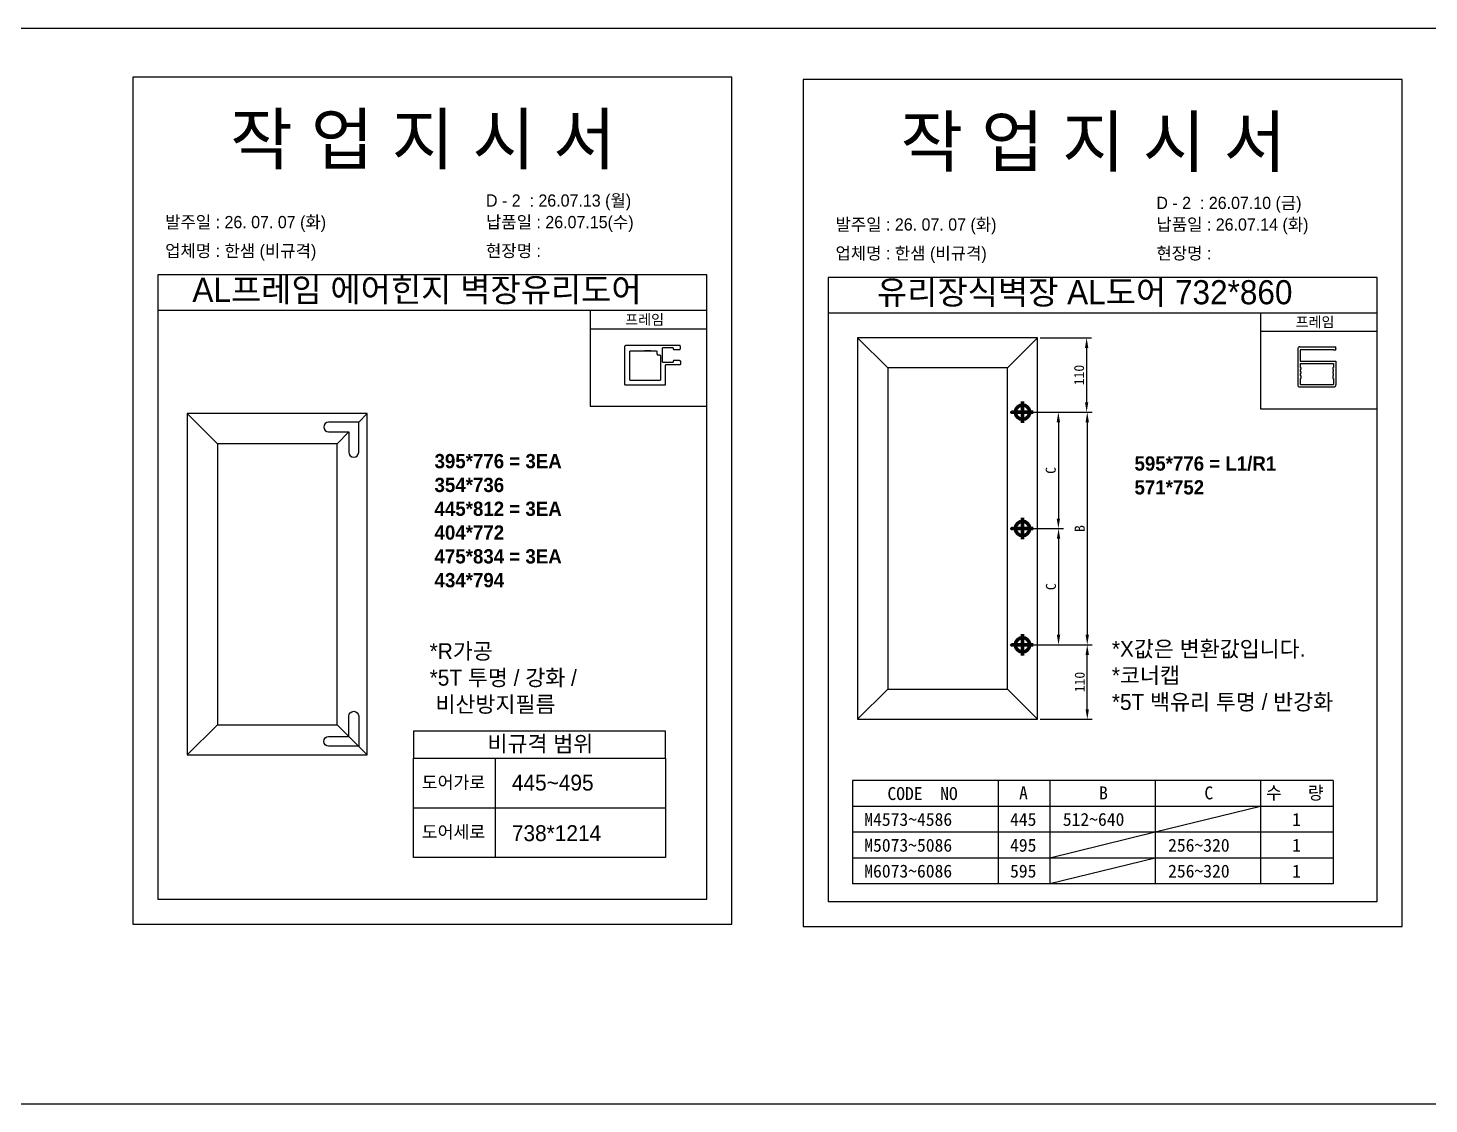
# Model space of a CAD drawing. Header units: millimetres. Extents: x -44117 to 256353, y -2095463 to 65325.
# Drawn here: x 117198 to 124177, y -1096534 to -1091174 of the extents above; entities that cross this region are included whole.
import ezdxf

# ---------------------------------------------------------------- set-up
doc = ezdxf.new("R2010")
doc.units = ezdxf.units.MM
doc.header["$LTSCALE"] = 10
doc.layers.add('Layer1', color=7, linetype='Continuous', lineweight=70)
for name, color, linetype in [('PDF_Geomertry', 7, 'Continuous'), ('PDF_Text', 7, 'Continuous'), ('TEXT', 3, 'Continuous')]:
    doc.layers.add(name, color=color, linetype=linetype)
doc.styles.add('MtX_Gulim', font='')
doc.styles.add('PDF Arial', font='')
doc.styles.get('MtX_Gulim').set_extended_font_data('Gulim', bold=True)
doc.styles.get('PDF Arial').set_extended_font_data('Arial')
doc.dimstyles.new('복사 ISO-25', dxfattribs={"dimscale": 3, "dimtxt": 2.5, "dimasz": 2.5, "dimexe": 1.25, "dimexo": 0.625, "dimtad": 1, "dimtxsty": 'Standard', "dimcen": 2.5, "dimadec": 0, "dimazin": 0, "dimtfac": 1, "dimtmove": 0, "dimatfit": 3, "dimfxl": 0, "dimarcsym": 0})

# ---------------------------------------------------------------- blocks, each defined once
blk = doc.blocks.new('*D7492')
at = {"color": 0, "lineweight": -2}
for p, q in [((122239.9, -1092717), (122496.7, -1092717)), ((122471.7, -1092767), (122471.7, -1093037.6)), ((122164.9, -1093087.6), (122496.7, -1093087.6))]:
    blk.add_line(p, q, dxfattribs=at)
at = {"color": 0}
for points in [[(122480, -1092767), (122463.3, -1092767), (122471.7, -1092717)], [(122463.3, -1093037.6), (122480, -1093037.6), (122471.7, -1093087.6)]]:
    blk.add_solid(points, dxfattribs=at)
at = {"layer": 'Defpoints', "color": 0}
for p in [(122227.4, -1092717), (122152.4, -1093087.6), (122471.7, -1093087.6)]:
    blk.add_point(p, dxfattribs=at)
at = {"color": 0, "insert": (122434.2, -1092902.3), "char_height": 50, "attachment_point": 5, "rotation": 90}
blk.add_mtext('110', dxfattribs=at)
blk = doc.blocks.new('*D7493')
at = {"color": 0, "lineweight": -2}
for p, q in [((122164.9, -1094246.4), (122499.8, -1094246.4)), ((122474.8, -1094567), (122474.8, -1094296.4)), ((122239.9, -1094617), (122499.8, -1094617))]:
    blk.add_line(p, q, dxfattribs=at)
at = {"color": 0}
for points in [[(122483.1, -1094296.4), (122466.4, -1094296.4), (122474.8, -1094246.4)], [(122466.4, -1094567), (122483.1, -1094567), (122474.8, -1094617)]]:
    blk.add_solid(points, dxfattribs=at)
at = {"layer": 'Defpoints', "color": 0}
for p in [(122152.4, -1094246.4), (122474.8, -1094246.4), (122227.4, -1094617)]:
    blk.add_point(p, dxfattribs=at)
at = {"color": 0, "insert": (122437.3, -1094431.7), "char_height": 50, "attachment_point": 5, "rotation": 90}
blk.add_mtext('110', dxfattribs=at)
blk = doc.blocks.new('*D7494')
at = {"color": 0, "lineweight": -2}
for p, q in [((122164.9, -1093087.6), (122355.8, -1093087.6)), ((122330.8, -1093137.6), (122330.8, -1093617)), ((122164.9, -1093667), (122355.8, -1093667))]:
    blk.add_line(p, q, dxfattribs=at)
at = {"color": 0}
for points in [[(122339.1, -1093137.6), (122322.5, -1093137.6), (122330.8, -1093087.6)], [(122322.5, -1093617), (122339.1, -1093617), (122330.8, -1093667)]]:
    blk.add_solid(points, dxfattribs=at)
at = {"layer": 'Defpoints', "color": 0}
for p in [(122152.4, -1093087.6), (122152.4, -1093667), (122330.8, -1093667)]:
    blk.add_point(p, dxfattribs=at)
at = {"color": 0, "insert": (122293.3, -1093377.3), "char_height": 50, "attachment_point": 5, "rotation": 90}
blk.add_mtext('C', dxfattribs=at)
blk = doc.blocks.new('*D7495')
at = {"color": 0, "lineweight": -2}
for p, q in [((122164.9, -1093667), (122356.7, -1093667)), ((122331.7, -1093717), (122331.7, -1094196.4)), ((122164.9, -1094246.4), (122356.7, -1094246.4))]:
    blk.add_line(p, q, dxfattribs=at)
at = {"color": 0}
for points in [[(122340, -1093717), (122323.4, -1093717), (122331.7, -1093667)], [(122323.4, -1094196.4), (122340, -1094196.4), (122331.7, -1094246.4)]]:
    blk.add_solid(points, dxfattribs=at)
at = {"layer": 'Defpoints', "color": 0}
for p in [(122152.4, -1093667), (122152.4, -1094246.4), (122331.7, -1094246.4)]:
    blk.add_point(p, dxfattribs=at)
at = {"color": 0, "insert": (122294.2, -1093956.7), "char_height": 50, "attachment_point": 5, "rotation": 90}
blk.add_mtext('C', dxfattribs=at)
blk = doc.blocks.new('*D7496')
at = {"color": 0, "lineweight": -2}
for p, q in [((122164.9, -1093087.6), (122499.7, -1093087.6)), ((122474.7, -1093137.6), (122474.7, -1094196.4)), ((122164.9, -1094246.4), (122499.7, -1094246.4))]:
    blk.add_line(p, q, dxfattribs=at)
at = {"color": 0}
for points in [[(122483.1, -1093137.6), (122466.4, -1093137.6), (122474.7, -1093087.6)], [(122466.4, -1094196.4), (122483.1, -1094196.4), (122474.7, -1094246.4)]]:
    blk.add_solid(points, dxfattribs=at)
at = {"layer": 'Defpoints', "color": 0}
for p in [(122152.4, -1093087.6), (122152.4, -1094246.4), (122474.7, -1094246.4)]:
    blk.add_point(p, dxfattribs=at)
at = {"color": 0, "insert": (122437.2, -1093667), "char_height": 50, "attachment_point": 5, "rotation": 90}
blk.add_mtext('B', dxfattribs=at)

msp = doc.modelspace()

# ---------------------------------------------------------------- linework, layer by layer
at = {"color": 1}
for p, q in [((104302.82932, -1091173.59196), (196571.97618, -1091173.59196)), ((104302.82932, -1091173.59196), (196571.97618, -1091173.59196)), ((104302.82932, -1091173.59196), (196571.97618, -1091173.59196)), ((104302.82932, -1091173.59196), (196571.97618, -1091173.59196)), ((104302.82932, -1091173.59196), (196571.97618, -1091173.59196)), ((104302.82932, -1091173.59196), (196571.97618, -1091173.59196)), ((104302.82932, -1091173.59196), (196571.97618, -1091173.59196)), ((104302.82932, -1091173.59196), (196571.97618, -1091173.59196)), ((104302.82932, -1091173.59196), (196571.97618, -1091173.59196)), ((104302.82932, -1091173.59196), (196571.97618, -1091173.59196)), ((104302.82932, -1096533.59196), (196571.97618, -1096533.59196)), ((104302.82932, -1096533.59196), (196571.97618, -1096533.59196)), ((104302.82932, -1096533.59196), (196571.97618, -1096533.59196)), ((104302.82932, -1096533.59196), (196571.97618, -1096533.59196)), ((104302.82932, -1096533.59196), (196571.97618, -1096533.59196)), ((104302.82932, -1096533.59196), (196571.97618, -1096533.59196)), ((104302.82932, -1096533.59196), (196571.97618, -1096533.59196)), ((104302.82932, -1096533.59196), (196571.97618, -1096533.59196)), ((104302.82932, -1096533.59196), (196571.97618, -1096533.59196)), ((104302.82932, -1096533.59196), (196571.97618, -1096533.59196))]:
    msp.add_line(p, q, dxfattribs=at)
for p, q in [((120579.78275, -1092403.94301), (117844.4484, -1092403.94301)), ((123919.66773, -1092415.8574), (121184.33338, -1092415.8574)), ((120579.78275, -1092581.56212), (117844.4484, -1092581.56212)), ((123919.66773, -1092593.47651), (121184.33338, -1092593.47651)), ((120579.78275, -1092673.94075), (119997.66268, -1092673.94075)), ((123919.66773, -1092685.85514), (123337.54766, -1092685.85514)), ((121480.9165, -1092867.00052), (121330.9165, -1092717.00052)), ((122077.43761, -1092867.00052), (122227.43761, -1092717.00052)), ((123523.43689, -1092771.7665), (123523.43689, -1092951.7665)), ((123533.43689, -1092761.7665), (123713.43689, -1092761.7665)), ((123713.43689, -1092776.7665), (123713.43689, -1092761.7665)), ((123713.43689, -1092771.7665), (123713.43689, -1092773.7665)), ((123535.43689, -1092776.7665), (123535.43689, -1092832.7665)), ((123701.43689, -1092776.7665), (123535.43689, -1092776.7665)), ((123535.43689, -1092832.7665), (123713.43689, -1092832.7665)), ((123701.43689, -1092776.7665), (123713.43689, -1092776.7665)), ((123713.43689, -1092832.7665), (123713.43689, -1092951.7665)), ((123535.43689, -1092844.7665), (123535.43689, -1092849.7665)), ((123535.43689, -1092844.7665), (123535.43689, -1092864.7665)), ((123535.43689, -1092844.7665), (123701.43689, -1092844.7665)), ((123535.43689, -1092864.7665), (123539.43689, -1092864.7665)), ((123535.43689, -1092874.7665), (123535.43689, -1092884.7665)), ((123535.43689, -1092874.7665), (123539.43689, -1092874.7665)), ((123535.43689, -1092884.7665), (123539.43689, -1092884.7665)), ((123535.43689, -1092894.7665), (123535.43689, -1092904.7665)), ((123535.43689, -1092894.7665), (123539.43689, -1092894.7665)), ((123535.43689, -1092904.7665), (123539.43689, -1092904.7665)), ((123539.43689, -1092864.7665), (123539.43689, -1092874.7665)), ((123539.43689, -1092884.7665), (123539.43689, -1092894.7665)), ((123539.43689, -1092904.7665), (123539.43689, -1092919.7665)), ((123697.43689, -1092864.7665), (123697.43689, -1092874.7665)), ((123697.43689, -1092864.7665), (123701.43689, -1092864.7665)), ((123697.43689, -1092874.7665), (123701.43689, -1092874.7665)), ((123697.43689, -1092884.7665), (123697.43689, -1092894.7665)), ((123697.43689, -1092884.7665), (123701.43689, -1092884.7665)), ((123697.43689, -1092894.7665), (123701.43689, -1092894.7665)), ((123697.43689, -1092904.7665), (123697.43689, -1092919.7665)), ((123697.43689, -1092904.7665), (123701.43689, -1092904.7665)), ((123701.43689, -1092844.7665), (123701.43689, -1092849.7665)), ((123701.43689, -1092844.7665), (123701.43689, -1092864.7665)), ((123701.43689, -1092884.7665), (123701.43689, -1092874.7665)), ((123701.43689, -1092904.7665), (123701.43689, -1092894.7665)), ((123533.43689, -1092961.7665), (123703.43689, -1092961.7665)), ((123535.43689, -1092919.7665), (123535.43689, -1092949.7665)), ((123535.43689, -1092919.7665), (123539.43689, -1092919.7665)), ((123535.43689, -1092949.7665), (123701.43689, -1092949.7665)), ((123697.43689, -1092919.7665), (123701.43689, -1092919.7665)), ((123701.43689, -1092919.7665), (123701.43689, -1092949.7665)), ((123701.43689, -1092941.7665), (123701.43689, -1092949.7665)), ((118141.03152, -1093244.36385), (117991.03152, -1093094.36385)), ((118845.00444, -1093136.91204), (118887.55263, -1093094.36385)), ((118737.55263, -1093244.36385), (118796.28361, -1093185.63287)), ((121480.9165, -1094467.00052), (121330.9165, -1094617.00052)), ((122077.43761, -1094467.00052), (122227.43761, -1094617.00052)), ((118141.03152, -1094644.36385), (117991.03152, -1094794.36385)), ((118737.55263, -1094644.36385), (118887.55263, -1094794.36385)), ((120373.36057, -1094810.11377), (120373.36057, -1094675.7551)), ((119525.22524, -1094810.11377), (119525.22524, -1095305.68613)), ((123700.40453, -1094922.6477), (121305.60737, -1094922.6477)), ((121305.60737, -1094922.6477), (121305.60737, -1095437.45717)), ((123700.40453, -1094922.6477), (123700.40453, -1095437.45717)), ((119118.94301, -1095057.89995), (120373.36057, -1095057.89995)), ((123700.40453, -1095437.45717), (121305.60737, -1095437.45717))]:
    msp.add_line(p, q)
at = {"color": 4}
for p, q in [((122030.78653, -1094922.6477), (122030.78653, -1095437.45717)), ((122288.19126, -1094922.6477), (122288.19126, -1095437.45717)), ((122812.68048, -1094922.6477), (122812.68048, -1095437.45717)), ((123337.1697, -1094922.6477), (123337.1697, -1095437.45717)), ((123700.40453, -1095051.35007), (121305.60737, -1095051.35007)), ((123337.1697, -1095051.35007), (122812.68048, -1095180.05244)), ((123700.40453, -1095180.05244), (121305.60737, -1095180.05244)), ((122812.68048, -1095180.05244), (122288.19126, -1095308.7548)), ((123700.40453, -1095308.7548), (121305.60737, -1095308.7548)), ((122812.68048, -1095308.7548), (122288.19126, -1095437.45717))]:
    msp.add_line(p, q, dxfattribs=at)
for points in [[(117720.11502, -1095638.08561), (120704.11613, -1095638.08561), (120704.11613, -1091417.85547), (117720.11502, -1091417.85547)], [(121060, -1095650), (124044.00111, -1095650), (124044.00111, -1091429.76986), (121060, -1091429.76986)], [(120579.78275, -1092581.56212), (119997.66268, -1092581.56212), (119997.66268, -1093058.02021), (120579.78275, -1093058.02021)], [(123919.66773, -1092593.47651), (123337.54766, -1092593.47651), (123337.54766, -1093069.9346), (123919.66773, -1093069.9346)], [(121330.9165, -1094617.00052), (122227.43761, -1094617.00052), (122227.43761, -1092717.00052), (121330.9165, -1092717.00052)], [(121480.9165, -1094467.00052), (122077.43761, -1094467.00052), (122077.43761, -1092867.00052), (121480.9165, -1092867.00052)], [(117991.03152, -1094794.36385), (118887.55263, -1094794.36385), (118887.55263, -1093094.36385), (117991.03152, -1093094.36385)], [(118141.03152, -1094644.36385), (118737.55263, -1094644.36385), (118737.55263, -1093244.36385), (118141.03152, -1093244.36385)], [(119118.94301, -1094810.11377), (120373.36057, -1094810.11377), (120373.36057, -1095305.68613), (119118.94301, -1095305.68613)]]:
    msp.add_lwpolyline(points, close=True)
for points in [[(117844.4484, -1092403.94301), (117844.4484, -1095513.75223), (120579.78275, -1095513.75223), (120579.78275, -1092403.94301)], [(121184.33338, -1092415.8574), (121184.33338, -1095525.66662), (123919.66773, -1095525.66662), (123919.66773, -1092415.8574)], [(120373.36057, -1094675.7551), (119118.94301, -1094675.7551), (119118.94301, -1094810.11377), (120373.36057, -1094810.11377)]]:
    msp.add_lwpolyline(points)
for points in [[(118845.03559, -1093185.63287), (118845.03559, -1093136.91204), (118695.03559, -1093136.91204, 1), (118695.03559, -1093185.63287), (118796.31477, -1093185.63287), (118796.31477, -1093286.91204, 1), (118845.03559, -1093286.91204), (118845.03559, -1093136.91204), (118796.31477, -1093136.91204)], [(118845.03559, -1094703.09483), (118845.03559, -1094751.81566), (118695.03559, -1094751.81566, -1), (118695.03559, -1094703.09483), (118796.31477, -1094703.09483), (118796.31477, -1094601.81566, -1), (118845.03559, -1094601.81566), (118845.03559, -1094751.81566), (118796.31477, -1094751.81566)]]:
    msp.add_lwpolyline(points, format="xyb")
for centre, start, end in [((123533.43689, -1092771.7665), 90, 180), ((123533.43689, -1092951.7665), 180, 270), ((123703.43689, -1092951.7665), 270, 0), ((123703.43689, -1092951.7665), 270, 0)]:
    msp.add_arc(centre, 10, start, end)
at = {"layer": 'Layer1'}
for p, q in [((122152.43761, -1093034.15517), (122152.43761, -1093141.13886)), ((122152.43761, -1094299.84587), (122152.43761, -1094192.86217))]:
    msp.add_line(p, q, dxfattribs=at)
at = {"layer": 'Layer1', "color": 1}
msp.add_line((122152.43761, -1093613.50867), (122152.43761, -1093720.49236), dxfattribs=at)
at = {"layer": 'Layer1'}
for points in [[(122205.92946, -1093087.64701), (122098.94576, -1093087.64701)], [(122205.92946, -1094246.35402), (122098.94576, -1094246.35402)]]:
    msp.add_lwpolyline(points, close=True, dxfattribs=at)
at = {"layer": 'Layer1', "color": 1}
msp.add_lwpolyline([(122205.92946, -1093667.00052), (122098.94576, -1093667.00052)], close=True, dxfattribs=at)
at = {"layer": 'Layer1'}
for centre in [(122152.43761, -1093087.64701), (122152.43761, -1094246.35402)]:
    msp.add_circle(centre, 35.66123, dxfattribs=at)
at = {"layer": 'Layer1', "color": 1}
msp.add_circle((122152.43761, -1093667.00052), 35.66123, dxfattribs=at)
at = {"layer": 'PDF_Geomertry', "lineweight": 25}
for points in [[(120443.8135, -1092829.79452), (120444.48721, -1092829.79452), (120445.16092, -1092829.79452), (120445.16092, -1092830.46823), (120445.83464, -1092830.46823), (120446.50835, -1092831.14194), (120446.50835, -1092831.81566), (120447.18241, -1092831.81566), (120447.18241, -1092832.48937), (120447.18241, -1092833.16308), (120447.85578, -1092833.16308), (120447.85578, -1092833.83697), (120447.85578, -1092834.51068), (120447.85578, -1092846.63804), (120447.85578, -1092847.31175), (120447.18241, -1092847.31175), (120447.18241, -1092847.98546), (120447.18241, -1092848.65918), (120446.50835, -1092849.33289), (120446.50835, -1092850.0066), (120445.83464, -1092850.0066), (120445.83464, -1092850.68049), (120445.16092, -1092850.68049), (120444.48721, -1092850.68049), (120444.48721, -1092851.3542), (120443.8135, -1092851.3542), (120443.13978, -1092851.3542), (120442.46607, -1092851.3542), (120375.09199, -1092851.3542), (120374.41827, -1092851.3542), (120373.74456, -1092851.3542), (120373.74456, -1092852.02792), (120373.07085, -1092852.02792), (120373.07085, -1092852.70163), (120372.39713, -1092852.70163), (120372.39713, -1092853.37551), (120372.39713, -1092854.04923), (120372.39713, -1092947.69916), (120372.39713, -1092948.37287), (120372.39713, -1092949.04659), (120371.72342, -1092949.04659), (120371.72342, -1092949.7203), (120371.72342, -1092950.39401), (120371.04936, -1092950.39401), (120371.04936, -1092951.06773), (120370.37565, -1092951.06773), (120370.37565, -1092951.74161), (120369.70194, -1092951.74161), (120369.02822, -1092952.41533), (120368.35451, -1092952.41533), (120367.6808, -1092952.41533), (120367.00708, -1092952.41533), (120177.01202, -1092952.41533), (120176.33831, -1092952.41533), (120175.6646, -1092952.41533), (120174.99088, -1092952.41533), (120174.31717, -1092951.74161), (120173.64346, -1092951.74161), (120173.64346, -1092951.06773), (120172.96974, -1092951.06773), (120172.96974, -1092950.39401), (120172.29603, -1092950.39401), (120172.29603, -1092949.7203), (120172.29603, -1092949.04659), (120171.62232, -1092949.04659), (120171.62232, -1092948.37287), (120171.62232, -1092947.69916), (120171.62232, -1092759.05153), (120171.62232, -1092758.37781), (120171.62232, -1092757.7041), (120172.29603, -1092757.7041), (120172.29603, -1092757.03039), (120172.29603, -1092756.35667), (120172.96974, -1092756.35667), (120172.96974, -1092755.68296), (120173.64346, -1092755.68296), (120173.64346, -1092755.00925), (120173.64346, -1092754.33553)], [(120358.24881, -1092769.15757), (120358.24881, -1092768.48386), (120358.24881, -1092767.81014), (120358.92252, -1092767.81014), (120358.92252, -1092767.13643), (120358.92252, -1092766.46272), (120359.59624, -1092766.46272), (120360.26995, -1092766.46272), (120360.26995, -1092765.789), (120360.94366, -1092765.789), (120361.61738, -1092765.789), (120408.77937, -1092765.789), (120409.45308, -1092765.789), (120410.1268, -1092765.789), (120410.1268, -1092766.46272), (120410.80051, -1092766.46272), (120410.80051, -1092767.13643), (120411.47422, -1092767.13643), (120411.47422, -1092767.81014), (120412.14794, -1092768.48386), (120412.14794, -1092769.15757), (120412.14794, -1092771.17871), (120412.14794, -1092771.85242), (120412.14794, -1092772.52614), (120412.14794, -1092773.20019), (120412.82165, -1092773.20019), (120412.82165, -1092773.87391), (120413.49571, -1092774.54762), (120414.16942, -1092774.54762), (120414.16942, -1092775.22133), (120414.84313, -1092775.22133), (120415.51685, -1092775.89505), (120416.19056, -1092775.89505), (120416.86427, -1092775.89505), (120442.46641, -1092775.89505), (120443.14013, -1092775.89505), (120443.81384, -1092775.89505), (120444.48755, -1092775.89505), (120444.48755, -1092775.22133), (120445.16127, -1092775.22133), (120445.83498, -1092775.22133), (120445.83498, -1092774.54762), (120446.50869, -1092774.54762), (120446.50869, -1092773.87391), (120447.18275, -1092773.20019), (120447.18275, -1092772.52614), (120447.18275, -1092771.85242), (120447.85646, -1092771.85242), (120447.85646, -1092771.17871), (120447.85646, -1092759.05153), (120447.85646, -1092758.37781), (120447.85646, -1092757.7041), (120447.18275, -1092757.7041), (120447.18275, -1092757.03039), (120447.18275, -1092756.35667), (120446.50869, -1092756.35667), (120446.50869, -1092755.68262), (120445.83498, -1092755.68262), (120445.83498, -1092755.0089), (120445.16127, -1092755.0089), (120445.16127, -1092754.33519), (120444.48755, -1092754.33519), (120443.81384, -1092754.33519), (120443.14013, -1092754.33519), (120442.46641, -1092754.33519), (120358.24881, -1092754.33519), (120177.01271, -1092754.33519), (120176.33865, -1092754.33519), (120175.66494, -1092754.33519), (120174.99123, -1092754.33519), (120174.31751, -1092754.33519), (120174.31751, -1092755.0089), (120173.6438, -1092755.0089)], [(120443.81384, -1092829.79452), (120443.14013, -1092829.79452), (120443.14013, -1092829.1208), (120442.46641, -1092829.1208), (120416.86427, -1092829.1208), (120416.19056, -1092829.79452), (120415.51685, -1092829.79452), (120414.84313, -1092829.79452), (120414.16908, -1092829.79452), (120414.16908, -1092830.46823), (120413.49537, -1092830.46823), (120413.49537, -1092831.14194), (120412.82165, -1092831.14194), (120412.82165, -1092831.81566), (120412.14794, -1092831.81566), (120412.14794, -1092832.48954), (120412.14794, -1092833.16326), (120412.14794, -1092833.83697), (120412.14794, -1092834.51068), (120412.14794, -1092836.53199), (120412.14794, -1092837.20571), (120411.47422, -1092837.20571), (120411.47422, -1092837.87942), (120411.47422, -1092838.55313), (120410.80051, -1092838.55313), (120410.80051, -1092839.22685), (120410.1268, -1092839.22685), (120409.45308, -1092839.22685), (120408.77937, -1092839.22685), (120361.61738, -1092839.22685), (120360.94366, -1092839.22685), (120360.26995, -1092839.22685), (120359.59624, -1092839.22685), (120359.59624, -1092838.55313), (120358.92252, -1092838.55313), (120358.92252, -1092837.87942), (120358.24881, -1092837.87942), (120358.24881, -1092837.20571), (120358.24881, -1092836.53199), (120358.24881, -1092769.15791)], [(120196.55074, -1092927.48707), (120195.87703, -1092927.48707), (120195.87703, -1092926.81336), (120195.87703, -1092926.13948), (120195.87703, -1092925.46576), (120195.87703, -1092784.65401), (120195.87703, -1092783.98029), (120195.87703, -1092783.30658), (120196.55074, -1092782.63287), (120197.22445, -1092782.63287), (120197.22445, -1092781.95915), (120197.89817, -1092781.95915), (120198.57222, -1092781.95915), (120325.23548, -1092781.95915), (120325.9092, -1092781.95915), (120326.58291, -1092781.95915), (120327.25662, -1092781.95915), (120327.93034, -1092781.95915), (120327.93034, -1092782.63287), (120328.60405, -1092782.63287), (120328.60405, -1092783.30658), (120329.27776, -1092783.30658), (120329.27776, -1092783.98029), (120329.95148, -1092783.98029), (120329.95148, -1092784.65401), (120329.95148, -1092785.32772), (120330.62519, -1092785.32772), (120330.62519, -1092786.00143), (120330.62519, -1092786.67515), (120330.62519, -1092796.78119), (120330.62519, -1092797.45507), (120330.62519, -1092798.12879), (120330.62519, -1092798.8025), (120331.2989, -1092798.8025), (120331.2989, -1092799.47621), (120331.97262, -1092800.1501), (120332.64633, -1092800.82381), (120333.32039, -1092800.82381), (120333.32039, -1092801.49753), (120333.9941, -1092801.49753), (120334.66781, -1092801.49753), (120335.34153, -1092801.49753), (120343.42643, -1092801.49753), (120344.10014, -1092801.49753), (120344.77386, -1092801.49753), (120344.77386, -1092802.17124), (120345.44757, -1092802.17124), (120346.12128, -1092802.17124), (120346.12128, -1092802.84495), (120346.795, -1092802.84495), (120346.795, -1092803.51867), (120347.46871, -1092803.51867), (120347.46871, -1092804.19238), (120348.14242, -1092804.19238), (120348.14242, -1092804.86609), (120348.14242, -1092805.53981), (120348.14242, -1092806.21369), (120348.14242, -1092806.88741), (120348.14242, -1092925.46576), (120348.14242, -1092926.13948), (120348.14242, -1092926.81336), (120348.14242, -1092927.48707), (120347.46871, -1092927.48707), (120347.46871, -1092928.16079), (120346.795, -1092928.16079), (120346.12128, -1092928.8345), (120345.44757, -1092928.8345), (120198.57188, -1092928.8345), (120197.89851, -1092928.8345), (120197.22445, -1092928.8345), (120197.22445, -1092928.16079), (120196.5504, -1092928.16079), (120196.5504, -1092927.48707), (120196.5504, -1092926.81302)], [(120300.98043, -1092781.95915), (120268.64081, -1092781.95915)]]:
    msp.add_lwpolyline(points, dxfattribs=at)

# ---------------------------------------------------------------- texts
at = {"linetype": 'Continuous', "style": 'MtX_Gulim'}
for p in [(120173.13851, -1092651.5713), (123513.0235, -1092663.48569)]:
    msp.add_text('프레임', height=51.271748, dxfattribs=at).set_placement(p)
at = {"attachment_point": 1}
for s, width, gutter_width, heights, insert, char_height in [('{\\fGulim|b0|i0|c129|p50;작 업 지 시 서}', 5874.4321472, 22.20239, [-276.81147], (118204.67169, -1091602.868), 248.6667591), ('{\\fGulim|b0|i0|c129|p50;작 업 지 시 서}', 5874.4321472, 22.20239, [-276.81147], (121544.55667, -1091614.78239), 248.6667591), ('{\\fGulim|b0|i0|c129|p50;\\C1;D - 2  : 26.07.13 (월)}', 5874.4321472, 22.20239, [62.32696], (119479.16611, -1092002.44173), 60.923356), ('{\\fGulim|b0|i0|c129|p50;\\C1;D - 2  : 26.07.10 (금)}', 5874.4321472, 22.20239, [62.32696], (122819.05109, -1092014.35612), 60.923356), ('\\pt11;{\\fGulim|b0|i0|c129|p50;발주일 : 26. 07. 07 (화)}', 5874.4321472, 22.20239, [61.28591], (117880.63319, -1092109.84023), 60.923356), ('{\\fGulim|b0|i0|c129|p50;납품일 : 26.07.15(수)}', 5874.4321472, 22.20239, [62.32696], (119479.16611, -1092109.84023), 60.923356), ('\\pt11;{\\fGulim|b0|i0|c129|p50;발주일 : 26. 07. 07 (화)}', 5874.4321472, 22.20239, [61.28591], (121220.51817, -1092121.75462), 60.923356), ('{\\fGulim|b0|i0|c129|p50;납품일 : 26.07.14 (화)}', 5874.4321472, 22.20239, [62.32696], (122819.05109, -1092121.75462), 60.923356), ('{\\fGulim|b0|i0|c129|p50;업체명 : 한샘 (비규격)}', 5874.4321472, 22.20239, [64.14322], (117880.63319, -1092253.10102), 60.923356), ('{\\fGulim|b0|i0|c129|p50;현장명 : }', 5874.4321472, 22.20239, [-67.98106], (119479.16611, -1092253.10102), 60.923356), ('{\\fGulim|b0|i0|c129|p50;업체명 : 한샘 (비규격)}', 5874.4321472, 22.20239, [64.14322], (121220.51817, -1092265.01541), 60.923356), ('{\\fGulim|b0|i0|c129|p50;현장명 : }', 5874.4321472, 22.20239, [-67.98106], (122819.05109, -1092265.01541), 60.923356), ('{\\fGulim|b0|i0|c129|p50;AL프레임 에어힌지 벽장유리도어}', 2836.7034314, 10.72131, [-134.14911], (118016.4226, -1092417.76571), 120.0786444), ('{\\fGulim|b0|i0|c129|p50;유리장식벽장 AL도어 732*860}', 2836.7034314, 10.72131, [-133.98922], (121426.82238, -1092429.6801), 120.0786444), ('{\\f굴림|b1|i0|c129|p50;395*776 = 3EA\\P\\C1;354*736\\P\\C256;445*812 = 3EA\\P\\C1;404*772\\P\\C256;475*834 = 3EA\\P\\C1;434*794}', 21510.0890558, 276.6388, [-666.75597], (119222.94648, -1093295.56439), 71.1356923), ('{\\f굴림|b1|i0|c129|p50;595*776 = L1/R1\\P\\C1;571*752}', 21510.0890558, 276.6388, [432.70571], (122710.10497, -1093307.47878), 71.1356923), ('{\\fGulim|b0|i0|c129|p50;*R가공\\P*5T 투명 / 강화 /\\P 비산방지필름}', 1875.2995193, 7.08769, [-364.28377], (119198.74311, -1094238.00779), 79.3820819), ('{\\fGulim|b0|i0|c129|p50;*X값은 변환값입니다.\\P*코너캡\\P*5T 백유리 투명 / 반강화 }', 1875.2995193, 7.08769, [-368.08904], (122597.33151, -1094226.59367), 79.3820819), ('{\\fGulim|b0|i0|c129|p50;비규격 범위}', 1875.2995193, 7.08769, [-88.47244], (119486.65799, -1094699.63314), 79.3820819), ('{\\fGulim|b0|i0|c129|p50;도어가로}', 1485.9640615, 5.61619, [-70.02071], (119159.31207, -1094899.91107), 62.9013764), ('{\\fGulim|b0|i0|c129|p50;445~495}', 1875.2995193, 7.08769, [-81.49612], (119608.25229, -1094893.09819), 79.3820819), ('{\\fGulim|b0|i0|c129|p50;도어세로}', 1485.9640615, 5.61619, [-70.02071], (119159.31207, -1095146.72934), 62.9013764), ('{\\fGulim|b0|i0|c129|p50;738*1214}', 1875.2995193, 7.08769, [-81.60182], (119608.25229, -1095144.75603), 79.3820819)]:
    msp.add_mtext_dynamic_manual_height_columns(s, width=width, gutter_width=gutter_width, heights=heights, dxfattribs=dict(at, insert=insert, char_height=char_height))
at = {"layer": 'PDF_Text', "char_height": 5.30496, "attachment_point": 7, "rotation": 180, "style": 'PDF Arial'}
for insert in [(120172.95124, -1092951.79267), (120376.38356, -1092951.79267)]:
    msp.add_mtext('X', dxfattribs=dict(at, insert=insert))
at = {"layer": 'TEXT'}
for s, height, p in [('CODE  NO', 64.351183, (121479.25172, -1095019.42664)), ('A', 64.35118, (122135.10578, -1095016.15187)), ('B', 64.35118, (122533.8326, -1095016.15187)), ('C', 64.35118, (123058.32182, -1095016.15187)), ('수   량', 64.351183, (123366.10701, -1095016.15187)), ('M4573~4586', 64.351183, (121363.89963, -1095148.129)), ('445', 64.351183, (122090.11727, -1095148.129)), ('512~640', 64.351183, (122353.06272, -1095148.129)), ('1', 64.35118, (123494.93481, -1095148.129)), ('M5073~5086', 64.351183, (121363.89963, -1095276.83137)), ('495', 64.351183, (122090.11727, -1095276.83137)), ('256~320', 64.351183, (122877.55195, -1095276.83137)), ('1', 64.35118, (123494.93481, -1095276.83137)), ('M6073~6086', 64.351183, (121363.89963, -1095405.53374)), ('595', 64.351183, (122090.11727, -1095405.53374)), ('256~320', 64.351183, (122877.55195, -1095405.53374)), ('1', 64.35118, (123494.93481, -1095405.53374))]:
    msp.add_text(s, height=height, dxfattribs=at).set_placement(p)

# ---------------------------------------------------------------- dimensions: what is measured, and where the dimension line sits
for base, p1, p2, angle, text, picture, middle in [((122471.66139, -1093087.64701), (122227.43761, -1092717.00052), (122152.41309, -1093087.64701), 90, '110', '*D7492', (122434.16139, -1092902.32377)), ((122330.78724, -1093667.00052), (122152.41309, -1093087.64701), (122152.43761, -1093667.00052), 90, 'C', '*D7494', (122293.28724, -1093377.32377)), ((122474.74792, -1094246.35402), (122152.41309, -1093087.64701), (122152.41309, -1094246.35402), 90, 'B', '*D7496', (122437.24792, -1093667.00052)), ((122331.70678, -1094246.35402), (122152.43761, -1093667.00052), (122152.41309, -1094246.35402), 90, 'C', '*D7495', (122294.20678, -1093956.67727)), ((122474.77821, -1094246.35402), (122227.43761, -1094617.00052), (122152.41309, -1094246.35402), 270, '110', '*D7493', (122437.27821, -1094431.67727))]:
    dim = msp.add_linear_dim(base=base, p1=p1, p2=p2, angle=angle, text=text, dimstyle='복사 ISO-25', override={"dimscale": 20, "dimtxsty": 'Standard'})
    dim.commit()
    dim.dimension.update_dxf_attribs({"geometry": picture, "text_midpoint": middle})

doc.saveas('drawing.dxf')
